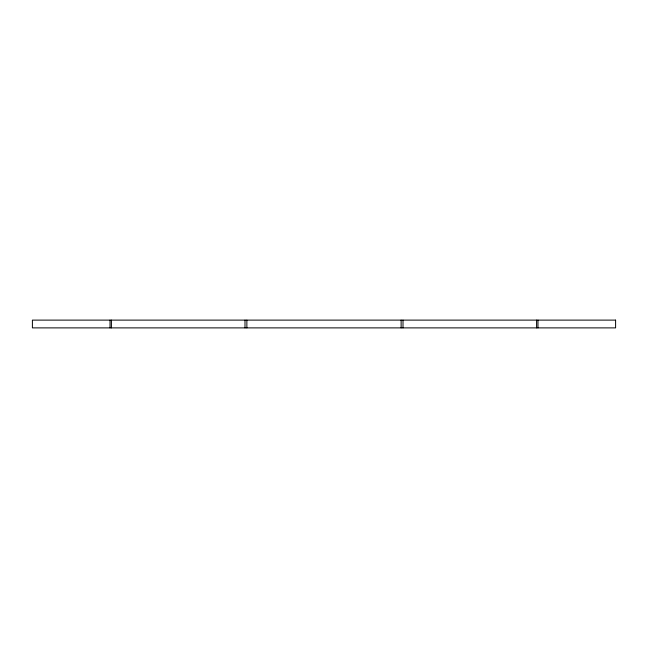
<?xml version="1.0" encoding="UTF-8"?>
<svg xmlns="http://www.w3.org/2000/svg" width="648" height="648" viewBox="0 0 648 648"><rect width="100%" height="100%" fill="white"/><g stroke="black" fill="none" stroke-linecap="round" stroke-linejoin="round"><path stroke-width="0.97" d="M537.97 320.112L537.97 327.888M536.593 320.112L536.593 327.888M403.007 320.112L403.007 327.888M401.128 320.112L401.128 327.888M246.872 320.112L246.872 327.888M244.993 320.112L244.993 327.888M111.407 320.112L111.407 327.888M110.03 320.112L110.03 327.888M615.6 320.112L32.4 320.112L32.4 327.888L615.6 327.888L615.6 320.112"/></g></svg>
